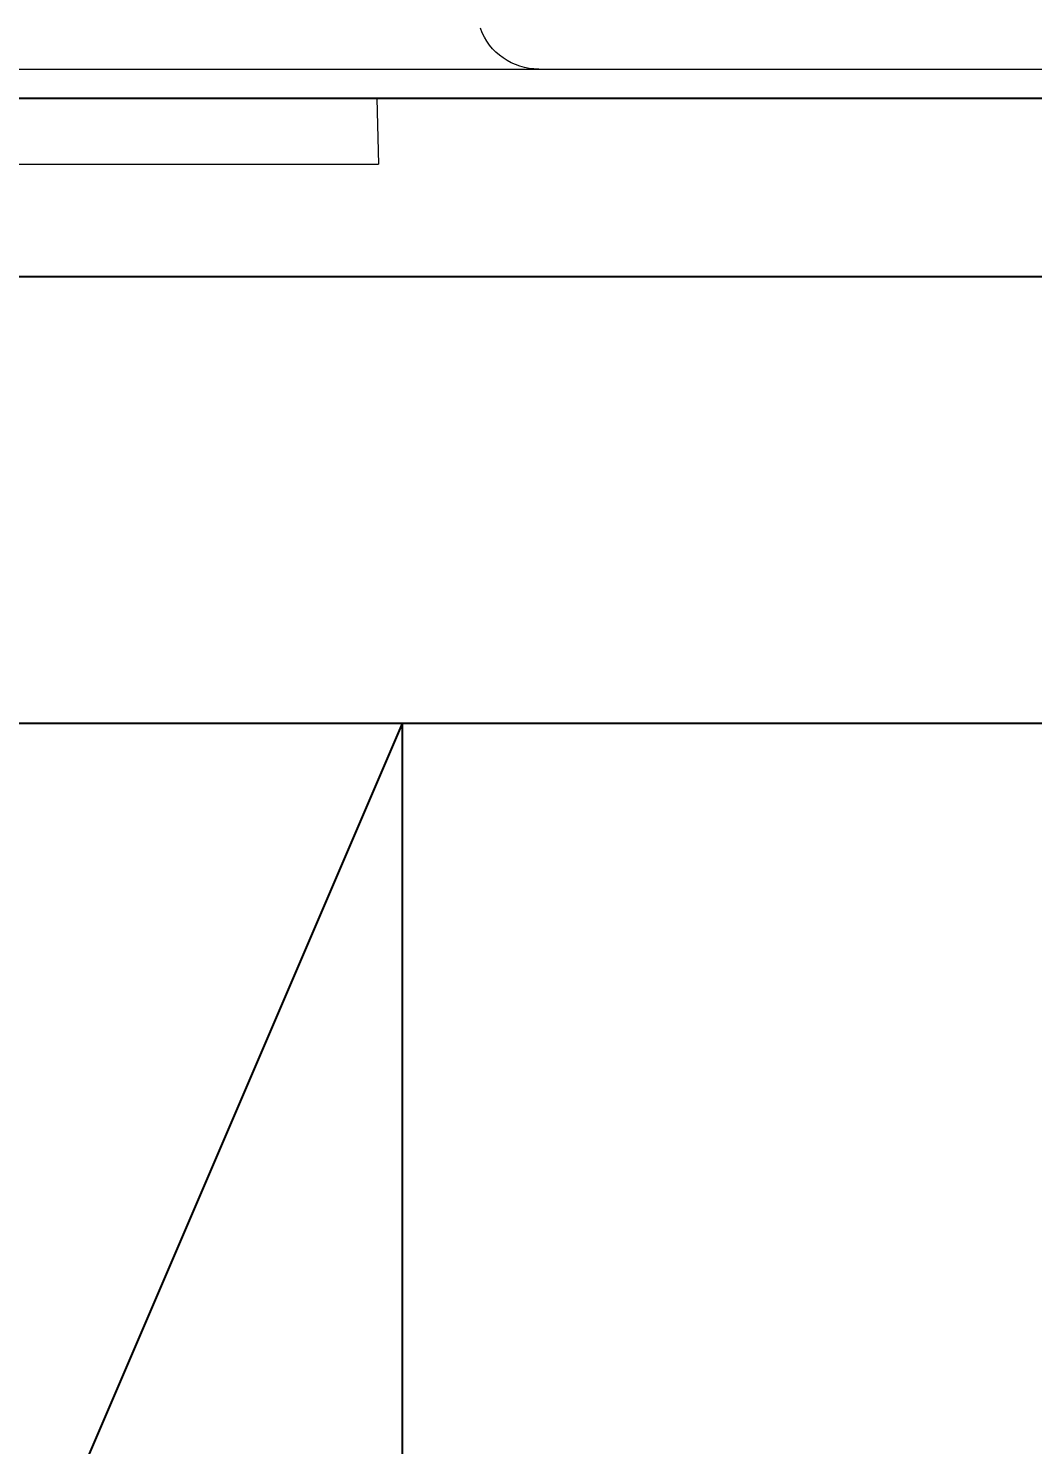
# Model space of a CAD drawing. Header units: inches. Extents: x -456 to 658, y -232 to 0.
# Drawn here: x -184.489 to -182.877, y -34.443 to -32.17 of the extents above; entities that cross this region are included whole.
import ezdxf

# ---------------------------------------------------------------- set-up
doc = ezdxf.new("R2010")
doc.units = ezdxf.units.IN
doc.header["$MEASUREMENT"] = 0
doc.styles.get("Standard").update_dxf_attribs({"font": 'arial.ttf'})
doc.dimstyles.get("Standard").update_dxf_attribs({"dimtxt": 0.18, "dimasz": 0.18, "dimexe": 0.18, "dimexo": 0.0625, "dimgap": 0.09, "dimtad": 0, "dimtih": 1, "dimtoh": 1, "dimdec": 4, "dimzin": 0, "dimdsep": 46, "dimtxsty": 'Standard', "dimcen": 0.09, "dimadec": 0, "dimazin": 0, "dimtfac": 1, "dimtdec": 4, "dimtofl": 0, "dimtmove": 0, "dimatfit": 3, "dimfxl": 1, "dimtolj": 1, "dimtzin": 0, "dimarcsym": 0})

# ---------------------------------------------------------------- blocks, each defined once
blk = doc.blocks.new('*U25')
blk.add_line((0, 0), (1.5, 3.5))
blk.add_lwpolyline([(0, 0), (1.5, 0), (1.5, 3.5), (0, 3.5)], close=True)
blk = doc.blocks.new('*D38')
at = {"color": 0, "lineweight": -2, "transparency": 16777216}
for p, q in [((-116.1649, -32.9605), (-116.1649, -46.1394)), ((-184.9635, -33.0321), (-184.9635, -46.1394)), ((-182.8035, -43.9794), (-161.0484, -43.9794)), ((-118.3249, -43.9794), (-140.0801, -43.9794))]:
    blk.add_line(p, q, dxfattribs=at)
at = {"color": 0, "transparency": 16777216}
for points in [[(-182.8035, -43.6194), (-182.8035, -44.3394), (-184.9635, -43.9794)], [(-118.3249, -43.6194), (-118.3249, -44.3394), (-116.1649, -43.9794)]]:
    blk.add_solid(points, dxfattribs=at)
at = {"layer": 'Defpoints', "color": 0, "transparency": 16777216}
for p in [(-116.1649, -32.2105), (-184.9635, -32.2821), (-116.1649, -43.9794)]:
    blk.add_point(p, dxfattribs=at)
at = {"color": 0, "transparency": 16777216, "insert": (-150.5642, -43.9794), "char_height": 3, "attachment_point": 5}
blk.add_mtext('\\A1;##" MAX."', dxfattribs=at)

msp = doc.modelspace()

# ---------------------------------------------------------------- linework, layer by layer
at = {"color": 0, "linetype": 'Continuous', "lineweight": 0}
for p, q in [((-190.24078, -32.23521), (-179.6863, -32.23521)), ((-179.6863, -32.28212), (-190.24078, -32.28212)), ((-183.92974, -32.28212), (-183.92697, -32.38766)), ((-186.00011, -32.38766), (-183.92697, -32.38766))]:
    msp.add_line(p, q, dxfattribs=at)
for points in [[(0, -32.28212), (-228.1713, -32.28212)], [(0, -32.56878), (-228.1713, -32.56878)], [(0, -33.28543), (-228.1713, -33.28543)]]:
    msp.add_lwpolyline(points)
at = {"color": 0, "linetype": 'Continuous', "lineweight": 0, "extrusion": (0, 0, -1)}
msp.add_arc((183.67002, -32.13553), 0.09968, 270, 340, dxfattribs=at)

# ---------------------------------------------------------------- block references
at = {"xscale": 1.43330475934734, "yscale": 1.43330475934734, "zscale": 1.43330475934734}
msp.add_blockref('*U25', (-186.03852, -38.302), dxfattribs=at)

# ---------------------------------------------------------------- dimensions: what is measured, and where the dimension line sits
dim = msp.add_linear_dim(base=(-116.16491, -43.97939), p1=(-184.96354, -32.28212), p2=(-116.16491, -32.21045), text='##" MAX."', dimstyle='Standard', override={"dimscale": 12, "dimtxt": 0.25})
dim.commit()
dim.dimension.update_dxf_attribs({"geometry": '*D38', "text_midpoint": (-150.56423, -43.97939)})

doc.saveas('drawing.dxf')
